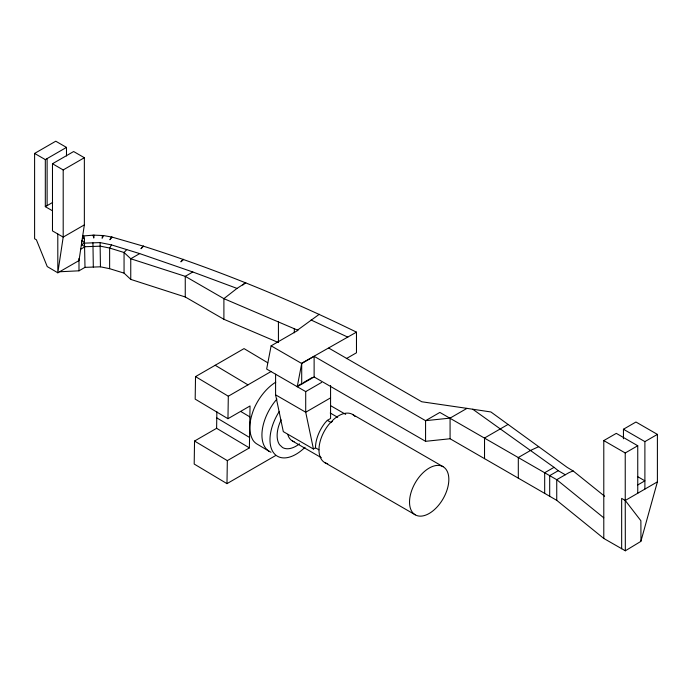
<?xml version="1.0" encoding="UTF-8"?>
<svg xmlns="http://www.w3.org/2000/svg" width="692" height="692" viewBox="0 0 692 692"><rect width="100%" height="100%" fill="white"/><g stroke="black" fill="none" stroke-linecap="round" stroke-linejoin="round"><path stroke-width="1.04" d="M278.426 342.549L278.426 321.91M294.308 332.809L294.308 328.674M301.703 384.129L301.703 363.499L314.125 356.328L425.571 420.675L450.077 418.115L466.97 408.367L490.896 411.965L567.232 467.42L573.114 470.923L604.635 496.242M216.864 411.705L216.613 428.305L194.538 441.046L194.192 464.047L226.976 483.639L275.494 455.63M267.717 362.755L244.042 348.612L195.525 376.621L195.179 399.12L227.962 418.703L250.037 405.962L249.397 447.888L227.331 460.63L226.976 483.639M227.962 418.703L228.308 396.213L271.238 371.422M346.329 358.629L356.475 352.773L356.475 332.143C287.664 298.451 216.51 269.396 143.469 246.196L112.156 237.131L103.601 235.565L94.077 235.142L93.757 238.057L93.065 235.168L83.715 235.92L82.504 236.18L84.407 238.809L84.995 267.354L78.992 270.814L59.624 271.766L57.825 272.804L47.246 266.584L36.382 239.787L34.6 238.757L34.6 153.425L55.767 141.211L66.484 147.405L66.484 155.96M102.425 235.444L102.113 238.359L103.601 235.565M84.355 224.883L63.197 237.105L52.48 230.912L52.48 163.745L73.637 151.531L84.355 157.715L84.355 224.883L78.992 260.581L59.624 271.766M330.568 385.505L330.568 418.496L327.316 420.373L325.318 422.492A27.801 16.046 -60 0 0 315.483 447.819L313.433 449.022L305.708 412.224L305.708 391.603L266.654 369.052L271.117 345.836L298.001 330.318L223.897 298.65L185.257 276.342L130.753 258.765L124.058 252.493L109.63 248.039L100.452 246.179L84.995 246.724L80.713 249.198M301.383 383.792L296.773 386.447L297.24 386.716L301.703 363.499L271.117 345.836M623.449 438.78L623.449 429.239L635.957 422.016L657.4 434.394L657.4 481.857L640.878 541.378L625.334 550.789L603.787 538.454L556.74 500.342L450.077 438.754L425.571 441.314L314.125 376.967L297.24 386.716M111.386 236.958L109.89 239.743L112.156 237.131M245.79 282.725L237.01 288.4L192.817 271.982L139.689 253.601L111.533 244.907L109.63 248.039L109.63 268.678L124.058 273.124L130.753 279.395L185.257 296.98L223.897 319.289L277.44 342.125M143.235 246.118L140.969 248.731L143.469 246.196M126.74 249.604L124.058 252.493L124.058 273.124M183.363 259.301L180.863 261.835L183.614 259.388M242.788 285.061L245.539 282.621M237.01 288.4L223.897 298.65L223.897 319.289M297.577 330.075L319.323 314.237M625.334 550.789L625.248 500.48L657.4 481.857M52.48 210.792L45.317 206.666L45.317 159.618L66.484 147.405M52.48 163.745L63.197 169.938L84.355 157.715M45.317 206.666L52.653 202.436M139.689 253.601L130.753 258.765L130.753 279.395M192.817 271.982L185.257 276.342L185.257 296.98M301.47 363.361L356.475 332.143M303.217 382.728L312.429 377.408M305.708 391.603L321.633 382.408M330.568 397.874L305.708 412.224L275.589 394.829L275.589 374.216M332.541 421.385L330.802 422.388L327.316 420.373M508.049 424.43L484.53 438.01L484.53 458.649M565.295 474.773L558.236 470.698L554.05 467.334L544.682 472.74L544.682 493.379M603.787 538.454L603.787 440.588L616.295 433.365L637.747 445.743L637.756 493.258M558.236 470.698L549.69 475.638L549.69 496.268M603.787 440.588L625.231 452.966L637.747 445.743M623.449 429.239L644.892 441.617L657.4 434.394M637.747 484.954L644.892 480.828L637.436 476.52M81.561 240.487L81.561 244.743L84.485 243.134L100.081 242.589L111.533 244.907M538.687 446.686L530.807 450.302L518.308 457.516L518.308 478.146M573.114 470.923L569.006 472.627L556.74 479.703L439.87 412.423L425.571 420.675L425.571 441.314M84.995 267.354L100.452 266.818L109.63 268.678M93.065 235.168L94.077 235.142M466.97 408.367L421.739 401.758L328.812 348.111M82.4 238.109L84.407 238.809L83.715 235.92M311.063 319.998L347.817 337.142M34.6 153.425L45.317 159.618M81.561 244.743L84.995 246.724M352.531 414.413L443.088 466.693A27.801 16.046 -60 0 1 434.273 509.753A27.801 16.046 -60 0 1 410.2 495.853A27.801 16.046 -60 0 1 443.088 466.693M330.759 405.754L345.697 414.378M315.483 447.819L318.969 449.835M313.433 449.022L283.305 431.626L275.589 394.829M292.379 440.968L321.322 457.672M324.73 462.559L415.286 514.839M330.222 413.012L337.696 417.328M640.974 541.023L640.878 520.739L625.248 500.48L621.658 498.361L621.658 548.773M215.177 365.272L247.97 384.864M195.525 376.621L228.308 396.213M240.764 411.463L249.873 416.904M216.769 417.873L249.553 437.465M269.37 451.426L257.13 444.117A37.403 21.218 -59.1 0 1 253.021 440.268C247.589 430.943 249.976 419.568 253.488 410.001A37.403 21.218 -59.1 0 1 275.762 382.157M216.613 428.305L249.397 447.888M194.538 441.046L227.331 460.63M472.748 409.232L554.05 467.334M603.787 517.824L556.74 479.703L556.74 500.342M82.149 240.159L84.485 243.134M100.081 242.589L100.452 266.818M92.936 242.84L93.316 267.069M625.231 452.966L625.248 500.48M57.791 234.034L57.825 272.804L63.197 237.105L63.197 169.938M644.892 441.617L644.892 489.08M450.077 418.115L450.077 438.754M314.125 356.328L314.125 376.967M78.992 258.505L78.992 270.814M47.117 158.589L47.117 205.636M354.979 416.437A27.801 16.046 -60 0 0 333.544 419.499L328.804 424.499A27.801 16.046 -60 0 0 327.714 463.666M294.135 441.73A25.275 14.593 -60 0 1 287.76 434.386M271.039 452.231A37.403 21.218 -59.1 0 1 276.938 399.042M305.042 447.257A37.403 21.218 -59.1 0 1 273.496 452.654A37.403 21.218 -59.1 0 1 279.196 411.584M299.463 443.849A27.291 15.483 -59.1 0 1 282.552 447.525L279.559 444.722A27.291 15.483 -59.1 0 1 281.108 419.88"/></g></svg>
